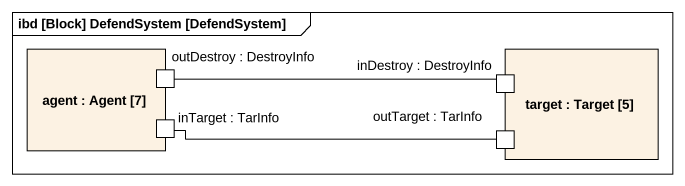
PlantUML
@startuml
mainframe ibd [Block] DefendSystem [DefendSystem]
rectangle "agent : Agent [7]" as agent_ {
  port "outDestroy : DestroyInfo" as outDestroy_DestroyInfo
  port "inTarget : TarInfo" as inTarget_TarInfo
}
rectangle "target : Target [5]" as target {
  port "inDestroy : DestroyInfo" as inDestroy_DestroyInfo
  port "outTarget : TarInfo" as outTarget_TarInfo
}
inDestroy_DestroyInfo -left- outDestroy_DestroyInfo
outTarget_TarInfo -left- inTarget_TarInfo
@enduml
